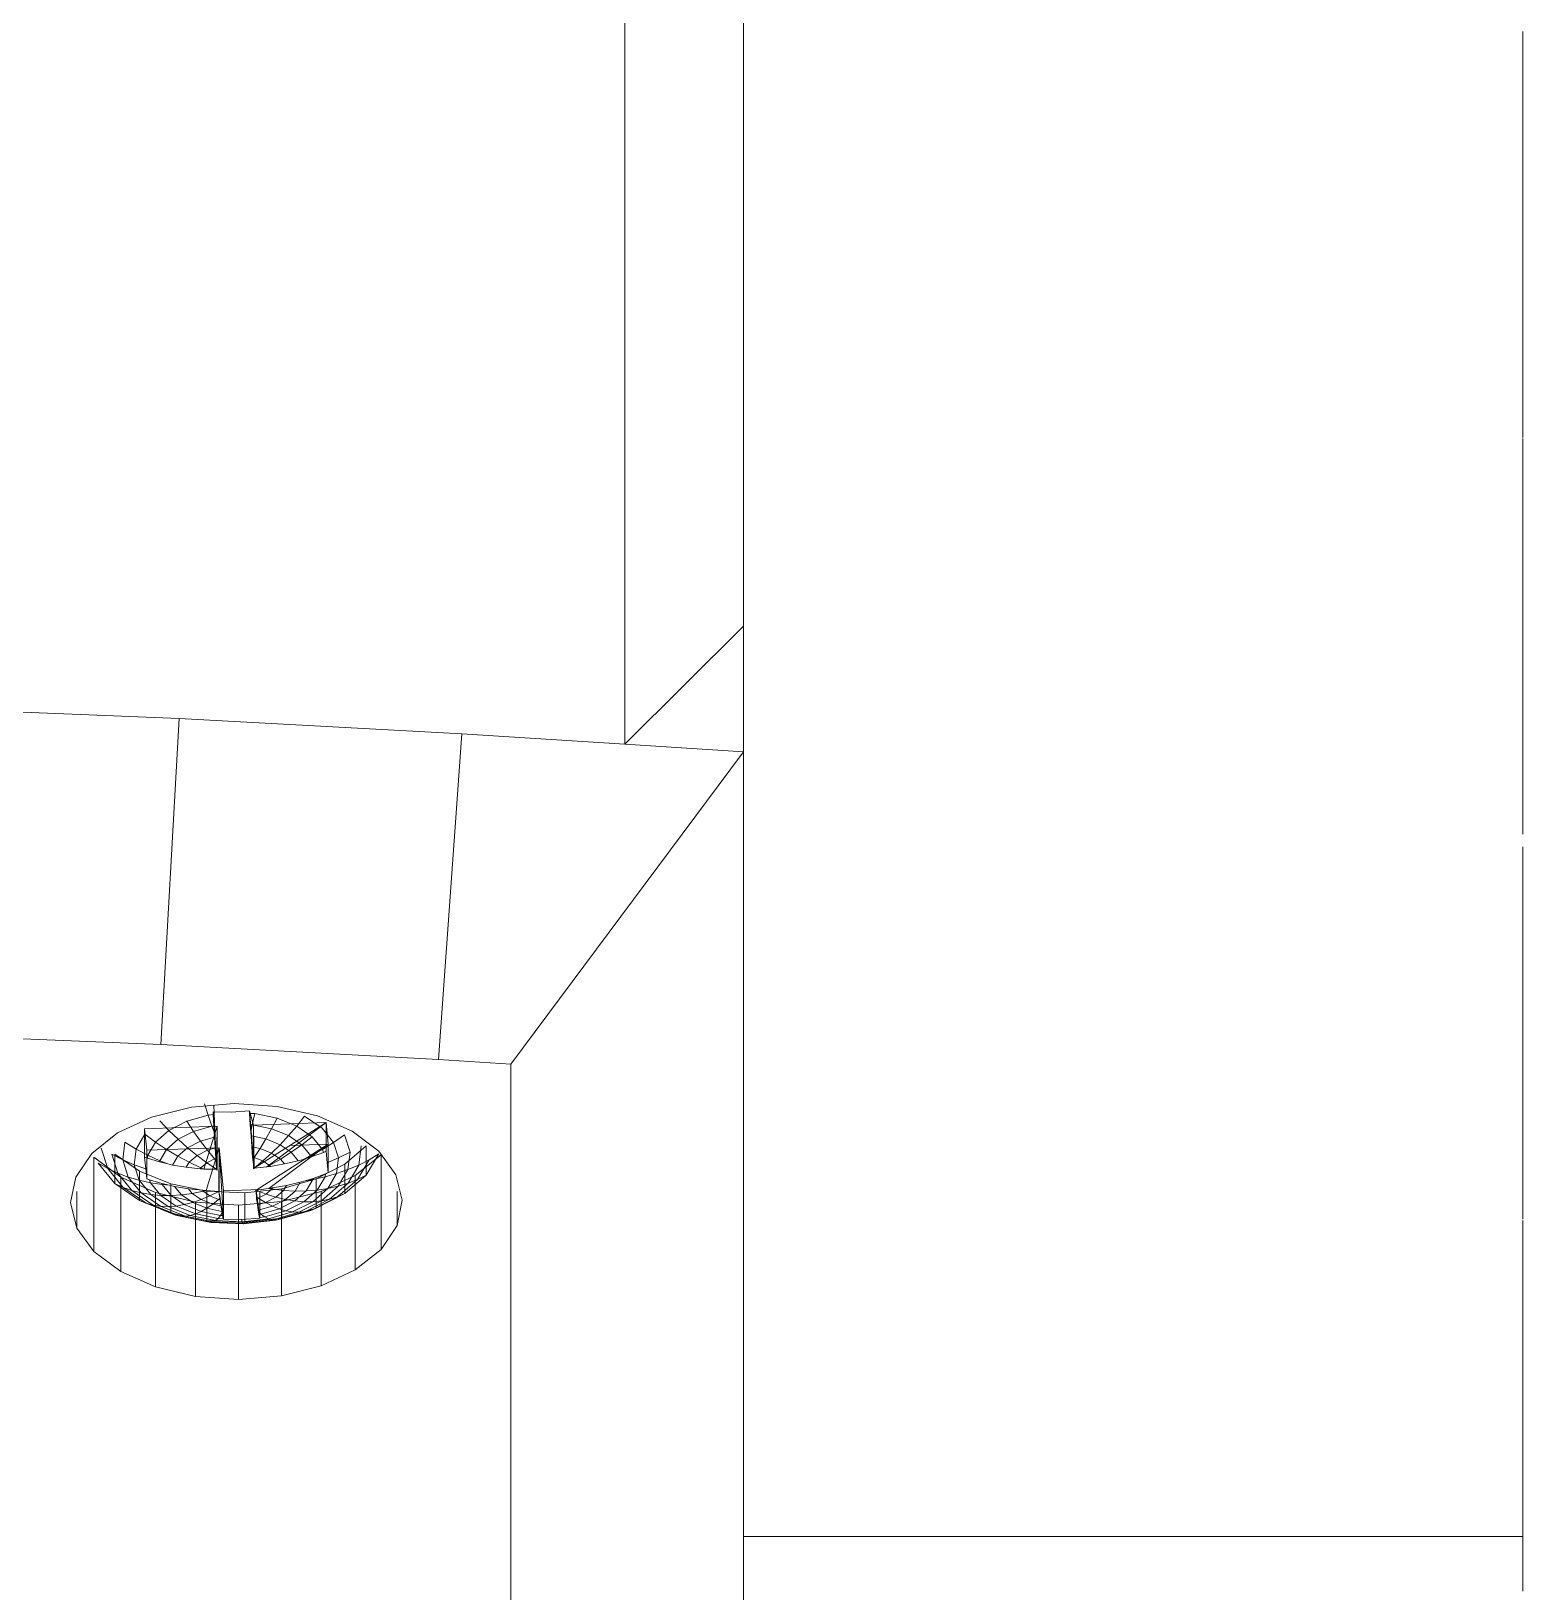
# Model space of a CAD drawing. Header units: inches. Extents: x -827 to 154, y -802 to 207.
# Drawn here: x -508.72 to -507.325, y -209.386 to -207.926 of the extents above; entities that cross this region are included whole.
import ezdxf

# ---------------------------------------------------------------- set-up
doc = ezdxf.new("R2010")
doc.units = ezdxf.units.IN
doc.header["$MEASUREMENT"] = 0
doc.layers.add('Layer0', color=7, linetype='Continuous', lineweight=9)
doc.layers.add('Miter_Saw_Station_skp', color=8, linetype='Continuous', lineweight=9)

# ---------------------------------------------------------------- blocks, each defined once
blk = doc.blocks.new('Miter_Saw_Station_skp_157-402597-Level 1')
at = {"layer": 'Layer0'}
for p, q in [((1.4764, 9.3858), (1.4764, 9.0117)), ((1.4764, 9.3306), (2.2628, 9.3306)), ((2.2628, 9.3306), (1.4764, 9.3306)), ((1.4764, 8.6348), (1.4764, 9.0106)), ((1.4764, 8.2226), (1.4764, 8.6219)), ((1.4764, 7.8122), (1.4764, 8.2216))]:
    blk.add_line(p, q, dxfattribs=at)
blk = doc.blocks.new('Miter_Saw_Station_skp_155-402595-Level 1')
blk.add_blockref('Miter_Saw_Station_skp_157-402597-Level 1', (3.4646, 0))
blk = doc.blocks.new('Miter_Saw_Station_skp_153-V28-Level 1')
at = {"layer": 'Layer0'}
for p, q in [((0.4722, 4.7874), (0.4426, 4.7789)), ((0.4426, 4.7789), (0.4722, 4.7874)), ((0.4757, 4.7872), (0.4487, 4.7794)), ((0.4487, 4.7794), (0.4757, 4.7872)), ((0.4658, 4.7852), (0.5034, 4.7895)), ((0.4658, 4.7852), (0.5034, 4.7895)), ((0.504, 4.7907), (0.4689, 4.7867)), ((0.4689, 4.7867), (0.504, 4.7907)), ((0.4722, 4.7874), (0.4689, 4.7867)), ((0.4689, 4.7867), (0.4722, 4.7874)), ((0.4722, 4.7874), (0.5046, 4.791)), ((0.5046, 4.791), (0.4722, 4.7874)), ((0.4722, 4.7874), (0.4757, 4.7872)), ((0.4757, 4.7872), (0.4722, 4.7874)), ((0.4757, 4.7872), (0.5052, 4.7905)), ((0.5052, 4.7905), (0.4757, 4.7872)), ((0.4757, 4.7872), (0.4794, 4.786)), ((0.4794, 4.786), (0.4757, 4.7872)), ((0.5059, 4.789), (0.4794, 4.786)), ((0.4794, 4.786), (0.5059, 4.789)), ((0.504, 4.7907), (0.5034, 4.7895)), ((0.504, 4.7907), (0.5034, 4.7895)), ((0.5416, 4.7878), (0.5034, 4.7895)), ((0.5034, 4.7895), (0.5416, 4.7878)), ((0.5034, 4.7895), (0.5034, 4.7599)), ((0.5034, 4.7599), (0.5034, 4.7895)), ((0.5046, 4.791), (0.504, 4.7907)), ((0.5046, 4.791), (0.504, 4.7907)), ((0.504, 4.7907), (0.5396, 4.7891)), ((0.5396, 4.7891), (0.504, 4.7907)), ((0.5046, 4.791), (0.5374, 4.7896)), ((0.5052, 4.7905), (0.5046, 4.791)), ((0.5052, 4.7905), (0.5046, 4.791)), ((0.5374, 4.7896), (0.5046, 4.791)), ((0.5059, 4.789), (0.5052, 4.7905)), ((0.5052, 4.7905), (0.5351, 4.7891)), ((0.5059, 4.789), (0.5052, 4.7905)), ((0.5351, 4.7891), (0.5052, 4.7905)), ((0.5059, 4.789), (0.5065, 4.7868)), ((0.5059, 4.789), (0.5328, 4.7878)), ((0.5065, 4.7868), (0.5059, 4.789)), ((0.5059, 4.789), (0.5328, 4.7878)), ((0.5303, 4.7857), (0.5328, 4.7878)), ((0.5328, 4.7878), (0.5303, 4.7857)), ((0.5328, 4.7878), (0.5351, 4.7891)), ((0.5351, 4.7891), (0.5328, 4.7878)), ((0.5328, 4.7878), (0.5583, 4.7826)), ((0.5583, 4.7826), (0.5328, 4.7878)), ((0.5351, 4.7891), (0.5374, 4.7896)), ((0.5374, 4.7896), (0.5351, 4.7891)), ((0.5635, 4.7833), (0.5351, 4.7891)), ((0.5351, 4.7891), (0.5635, 4.7833)), ((0.5396, 4.7891), (0.5374, 4.7896)), ((0.5374, 4.7896), (0.5685, 4.7832)), ((0.5374, 4.7896), (0.5396, 4.7891)), ((0.5685, 4.7832), (0.5374, 4.7896)), ((0.5416, 4.7878), (0.5396, 4.7891)), ((0.5733, 4.7822), (0.5396, 4.7891)), ((0.5396, 4.7891), (0.5733, 4.7822)), ((0.5396, 4.7891), (0.5416, 4.7878)), ((0.5778, 4.7803), (0.5416, 4.7878)), ((0.5416, 4.7582), (0.5416, 4.7878)), ((0.5416, 4.7878), (0.5778, 4.7803)), ((0.5416, 4.7878), (0.5416, 4.7582)), ((0.4022, 4.7606), (0.4313, 4.7754)), ((0.4022, 4.7606), (0.4313, 4.7754)), ((0.4097, 4.7638), (0.4368, 4.7776)), ((0.4368, 4.7776), (0.4097, 4.7638)), ((0.4426, 4.7789), (0.4177, 4.7662)), ((0.4177, 4.7662), (0.4426, 4.7789)), ((0.426, 4.7679), (0.4487, 4.7794)), ((0.4487, 4.7794), (0.426, 4.7679)), ((0.4313, 4.7754), (0.4658, 4.7852)), ((0.4313, 4.7754), (0.4658, 4.7852)), ((0.4368, 4.7776), (0.4313, 4.7754)), ((0.4313, 4.7754), (0.4368, 4.7776)), ((0.4313, 4.7754), (0.4313, 4.7458)), ((0.4313, 4.7458), (0.4313, 4.7754)), ((0.4551, 4.7791), (0.4346, 4.7687)), ((0.4346, 4.7687), (0.4551, 4.7791)), ((0.4368, 4.7776), (0.4689, 4.7867)), ((0.4689, 4.7867), (0.4368, 4.7776)), ((0.4368, 4.7776), (0.4426, 4.7789)), ((0.4426, 4.7789), (0.4368, 4.7776)), ((0.4426, 4.7789), (0.4487, 4.7794)), ((0.4487, 4.7794), (0.4426, 4.7789)), ((0.4617, 4.7779), (0.4436, 4.7687)), ((0.4436, 4.7687), (0.4617, 4.7779)), ((0.4551, 4.7791), (0.4487, 4.7794)), ((0.4487, 4.7794), (0.4551, 4.7791)), ((0.4529, 4.768), (0.4685, 4.7759)), ((0.4685, 4.7759), (0.4529, 4.768)), ((0.4551, 4.7791), (0.4794, 4.786)), ((0.4794, 4.786), (0.4551, 4.7791)), ((0.4551, 4.7791), (0.4617, 4.7779)), ((0.4617, 4.7779), (0.4551, 4.7791)), ((0.4617, 4.7779), (0.4831, 4.7841)), ((0.4831, 4.7841), (0.4617, 4.7779)), ((0.4617, 4.7779), (0.4685, 4.7759)), ((0.4685, 4.7759), (0.4617, 4.7779)), ((0.4754, 4.7731), (0.4623, 4.7664)), ((0.4623, 4.7664), (0.4754, 4.7731)), ((0.4658, 4.7852), (0.4689, 4.7867)), ((0.4689, 4.7867), (0.4658, 4.7852)), ((0.4658, 4.7557), (0.4658, 4.7852)), ((0.4658, 4.7852), (0.4658, 4.7557)), ((0.487, 4.7812), (0.4685, 4.7759)), ((0.4685, 4.7759), (0.487, 4.7812)), ((0.4754, 4.7731), (0.4685, 4.7759)), ((0.4685, 4.7759), (0.4754, 4.7731)), ((0.4754, 4.7731), (0.4898, 4.7772)), ((0.4898, 4.7772), (0.4754, 4.7731)), ((0.4754, 4.7731), (0.4825, 4.7695)), ((0.4825, 4.7695), (0.4754, 4.7731)), ((0.4831, 4.7841), (0.4794, 4.786)), ((0.4794, 4.786), (0.4831, 4.7841)), ((0.4906, 4.7718), (0.4825, 4.7695)), ((0.4825, 4.7695), (0.4906, 4.7718)), ((0.4831, 4.7841), (0.4884, 4.7847)), ((0.4884, 4.7847), (0.4831, 4.7841)), ((0.4831, 4.7841), (0.487, 4.7812)), ((0.487, 4.7812), (0.4831, 4.7841)), ((0.4891, 4.7815), (0.487, 4.7812)), ((0.4891, 4.7815), (0.487, 4.7812)), ((0.4895, 4.7789), (0.487, 4.7812)), ((0.4895, 4.7789), (0.487, 4.7812)), ((0.5065, 4.7868), (0.4882, 4.7852)), ((0.4882, 4.7852), (0.5065, 4.7868)), ((0.4882, 4.7584), (0.4882, 4.7852)), ((0.4882, 4.7584), (0.4882, 4.7852)), ((0.4882, 4.7852), (0.4884, 4.7847)), ((0.4884, 4.7847), (0.4882, 4.7852)), ((0.4918, 4.7571), (0.4882, 4.7852)), ((0.4891, 4.7815), (0.4884, 4.7847)), ((0.4884, 4.7847), (0.4891, 4.7815)), ((0.4918, 4.7571), (0.4884, 4.7847)), ((0.4891, 4.7815), (0.4895, 4.7789)), ((0.4891, 4.7815), (0.4895, 4.7789)), ((0.4918, 4.7571), (0.4891, 4.7815)), ((0.4895, 4.7789), (0.4898, 4.7772)), ((0.4898, 4.7772), (0.4895, 4.7789)), ((0.4918, 4.7571), (0.4895, 4.7789)), ((0.4898, 4.7772), (0.4906, 4.7718)), ((0.4906, 4.7718), (0.4898, 4.7772)), ((0.4918, 4.7571), (0.4898, 4.7772)), ((0.4906, 4.7718), (0.4914, 4.7655)), ((0.4914, 4.7655), (0.4906, 4.7718)), ((0.4918, 4.7571), (0.4906, 4.7718)), ((0.5249, 4.7864), (0.5065, 4.7868)), ((0.5249, 4.7864), (0.5065, 4.7868)), ((0.5249, 4.7864), (0.5249, 4.7576)), ((0.5249, 4.7864), (0.5249, 4.7576)), ((0.5249, 4.7864), (0.525, 4.7859)), ((0.5249, 4.7864), (0.525, 4.7859)), ((0.5249, 4.7864), (0.529, 4.7143)), ((0.5249, 4.7864), (0.5296, 4.7584)), ((0.5257, 4.7827), (0.525, 4.7859)), ((0.5303, 4.7857), (0.525, 4.7859)), ((0.525, 4.7859), (0.5257, 4.7827)), ((0.525, 4.7859), (0.5303, 4.7857)), ((0.5296, 4.7584), (0.525, 4.7859)), ((0.5257, 4.7827), (0.5278, 4.7826)), ((0.5257, 4.7827), (0.5262, 4.7801)), ((0.5257, 4.7827), (0.5278, 4.7826)), ((0.5257, 4.7827), (0.5262, 4.7801)), ((0.5296, 4.7584), (0.5257, 4.7827)), ((0.5262, 4.7801), (0.5278, 4.7826)), ((0.5278, 4.7826), (0.5262, 4.7801)), ((0.5262, 4.7801), (0.5265, 4.7785)), ((0.5265, 4.7785), (0.5262, 4.7801)), ((0.5296, 4.7584), (0.5262, 4.7801)), ((0.5265, 4.7785), (0.5272, 4.773)), ((0.5272, 4.773), (0.5265, 4.7785)), ((0.5415, 4.7753), (0.5265, 4.7785)), ((0.5265, 4.7785), (0.5415, 4.7753)), ((0.5296, 4.7584), (0.5265, 4.7785)), ((0.5272, 4.773), (0.528, 4.7668)), ((0.5272, 4.773), (0.5357, 4.7713)), ((0.528, 4.7668), (0.5272, 4.773)), ((0.5357, 4.7713), (0.5272, 4.773)), ((0.5296, 4.7584), (0.5272, 4.773)), ((0.5303, 4.7857), (0.5278, 4.7826)), ((0.5278, 4.7826), (0.5303, 4.7857)), ((0.5473, 4.7786), (0.5278, 4.7826)), ((0.5278, 4.7826), (0.5473, 4.7786)), ((0.5303, 4.7857), (0.5528, 4.781)), ((0.5528, 4.781), (0.5303, 4.7857)), ((0.5415, 4.7753), (0.5357, 4.7713)), ((0.5357, 4.7713), (0.5415, 4.7753)), ((0.5473, 4.7786), (0.5415, 4.7753)), ((0.5415, 4.7753), (0.5473, 4.7786)), ((0.5415, 4.7753), (0.5558, 4.7696)), ((0.5558, 4.7696), (0.5415, 4.7753)), ((0.5473, 4.7786), (0.5528, 4.781)), ((0.5528, 4.781), (0.5473, 4.7786)), ((0.5473, 4.7786), (0.5643, 4.7717)), ((0.5643, 4.7717), (0.5473, 4.7786)), ((0.5528, 4.781), (0.5583, 4.7826)), ((0.5583, 4.7826), (0.5528, 4.781)), ((0.5528, 4.781), (0.5725, 4.7731)), ((0.5725, 4.7731), (0.5528, 4.781)), ((0.5558, 4.7696), (0.5643, 4.7717)), ((0.5643, 4.7717), (0.5558, 4.7696)), ((0.5635, 4.7833), (0.5583, 4.7826)), ((0.5583, 4.7826), (0.5635, 4.7833)), ((0.5806, 4.7736), (0.5583, 4.7826)), ((0.5583, 4.7826), (0.5806, 4.7736)), ((0.5635, 4.7833), (0.5883, 4.7733)), ((0.5635, 4.7833), (0.5685, 4.7832)), ((0.5685, 4.7832), (0.5635, 4.7833)), ((0.5883, 4.7733), (0.5635, 4.7833)), ((0.5725, 4.7731), (0.5643, 4.7717)), ((0.5643, 4.7717), (0.5725, 4.7731)), ((0.5643, 4.7717), (0.5777, 4.7625)), ((0.5777, 4.7625), (0.5643, 4.7717)), ((0.5685, 4.7832), (0.5957, 4.7722)), ((0.5685, 4.7832), (0.5733, 4.7822)), ((0.5957, 4.7722), (0.5685, 4.7832)), ((0.5733, 4.7822), (0.5685, 4.7832)), ((0.5806, 4.7736), (0.5725, 4.7731)), ((0.5725, 4.7731), (0.5806, 4.7736)), ((0.5881, 4.7624), (0.5725, 4.7731)), ((0.5725, 4.7731), (0.5881, 4.7624)), ((0.6028, 4.7703), (0.5733, 4.7822)), ((0.5733, 4.7822), (0.6028, 4.7703)), ((0.5733, 4.7822), (0.5778, 4.7803)), ((0.5778, 4.7803), (0.5733, 4.7822)), ((0.6095, 4.7676), (0.5778, 4.7803)), ((0.5778, 4.7803), (0.6095, 4.7676)), ((0.5778, 4.7803), (0.5778, 4.7507)), ((0.5778, 4.7507), (0.5778, 4.7803)), ((0.5806, 4.7736), (0.5982, 4.7615)), ((0.5806, 4.7736), (0.5883, 4.7733)), ((0.5982, 4.7615), (0.5806, 4.7736)), ((0.5883, 4.7733), (0.5806, 4.7736)), ((0.5957, 4.7722), (0.5883, 4.7733)), ((0.6079, 4.7599), (0.5883, 4.7733)), ((0.5883, 4.7733), (0.6079, 4.7599)), ((0.5883, 4.7733), (0.5957, 4.7722)), ((0.6028, 4.7703), (0.5957, 4.7722)), ((0.5957, 4.7722), (0.6172, 4.7575)), ((0.5957, 4.7722), (0.6028, 4.7703)), ((0.6172, 4.7575), (0.5957, 4.7722)), ((0.3807, 4.7419), (0.4022, 4.7606)), ((0.4022, 4.7606), (0.3807, 4.7419)), ((0.4097, 4.7638), (0.3897, 4.7463)), ((0.3897, 4.7463), (0.4097, 4.7638)), ((0.3991, 4.7501), (0.4177, 4.7662)), ((0.4177, 4.7662), (0.3991, 4.7501)), ((0.4097, 4.7638), (0.4022, 4.7606)), ((0.4022, 4.7606), (0.4097, 4.7638)), ((0.4022, 4.7606), (0.4022, 4.731)), ((0.4022, 4.7606), (0.4022, 4.731)), ((0.426, 4.7679), (0.4091, 4.7532)), ((0.4091, 4.7532), (0.426, 4.7679)), ((0.4097, 4.7638), (0.4177, 4.7662)), ((0.4177, 4.7662), (0.4097, 4.7638)), ((0.426, 4.7679), (0.4177, 4.7662)), ((0.4177, 4.7662), (0.426, 4.7679)), ((0.4918, 4.7571), (0.4191, 4.7106)), ((0.4195, 4.7555), (0.4346, 4.7687)), ((0.4346, 4.7687), (0.4195, 4.7555)), ((0.4195, 4.7555), (0.4302, 4.7571)), ((0.4302, 4.7571), (0.4195, 4.7555)), ((0.4223, 4.7438), (0.4302, 4.7571)), ((0.4302, 4.7571), (0.4223, 4.7438)), ((0.426, 4.7679), (0.4346, 4.7687)), ((0.4346, 4.7687), (0.426, 4.7679)), ((0.4436, 4.7687), (0.4302, 4.7571)), ((0.4302, 4.7571), (0.4436, 4.7687)), ((0.4302, 4.7571), (0.4413, 4.7579)), ((0.4413, 4.7579), (0.4302, 4.7571)), ((0.4658, 4.7557), (0.4313, 4.7458)), ((0.4313, 4.7458), (0.4658, 4.7557)), ((0.4345, 4.7464), (0.4413, 4.7579)), ((0.4413, 4.7579), (0.4345, 4.7464)), ((0.4436, 4.7687), (0.4346, 4.7687)), ((0.4346, 4.7687), (0.4436, 4.7687)), ((0.4413, 4.7579), (0.4529, 4.768)), ((0.4529, 4.768), (0.4413, 4.7579)), ((0.4413, 4.7579), (0.4526, 4.758)), ((0.4526, 4.758), (0.4413, 4.7579)), ((0.4529, 4.768), (0.4436, 4.7687)), ((0.4436, 4.7687), (0.4529, 4.768)), ((0.4473, 4.7491), (0.4526, 4.758)), ((0.4473, 4.7491), (0.4526, 4.758)), ((0.4623, 4.7664), (0.4526, 4.758)), ((0.4526, 4.758), (0.4623, 4.7664)), ((0.4642, 4.7573), (0.4526, 4.758)), ((0.4526, 4.758), (0.4642, 4.7573)), ((0.4623, 4.7664), (0.4529, 4.768)), ((0.4529, 4.768), (0.4623, 4.7664)), ((0.4642, 4.7573), (0.4612, 4.7523)), ((0.4642, 4.7573), (0.4612, 4.7523)), ((0.472, 4.7641), (0.4623, 4.7664)), ((0.4623, 4.7664), (0.472, 4.7641)), ((0.4642, 4.7573), (0.472, 4.7641)), ((0.472, 4.7641), (0.4642, 4.7573)), ((0.4642, 4.7573), (0.4759, 4.7559)), ((0.4642, 4.7573), (0.4759, 4.7559)), ((0.5034, 4.7599), (0.4658, 4.7557)), ((0.4658, 4.7557), (0.5034, 4.7599)), ((0.472, 4.7641), (0.4825, 4.7695)), ((0.4825, 4.7695), (0.472, 4.7641)), ((0.4818, 4.761), (0.472, 4.7641)), ((0.472, 4.7641), (0.4818, 4.761)), ((0.4759, 4.7559), (0.4753, 4.7549)), ((0.4753, 4.7549), (0.4759, 4.7559)), ((0.4818, 4.761), (0.4759, 4.7559)), ((0.4759, 4.7559), (0.4818, 4.761)), ((0.4759, 4.7559), (0.479, 4.7553)), ((0.4759, 4.7559), (0.479, 4.7553)), ((0.4918, 4.7571), (0.479, 4.7553)), ((0.4918, 4.7571), (0.479, 4.7553)), ((0.4818, 4.761), (0.4898, 4.7651)), ((0.4898, 4.7651), (0.4818, 4.761)), ((0.4918, 4.7571), (0.4818, 4.761)), ((0.4818, 4.761), (0.4918, 4.7571)), ((0.4825, 4.7695), (0.4898, 4.7651)), ((0.4898, 4.7651), (0.4825, 4.7695)), ((0.4882, 4.7564), (0.5249, 4.7576)), ((0.4882, 4.7564), (0.5249, 4.7576)), ((0.4914, 4.7655), (0.4898, 4.7651)), ((0.4914, 4.7655), (0.4898, 4.7651)), ((0.4916, 4.7637), (0.4898, 4.7651)), ((0.4916, 4.7637), (0.4898, 4.7651)), ((0.4914, 4.7655), (0.4916, 4.7637)), ((0.4914, 4.7655), (0.4916, 4.7637)), ((0.4918, 4.7571), (0.4914, 4.7655)), ((0.4916, 4.7637), (0.4918, 4.7571)), ((0.4918, 4.7571), (0.4916, 4.7637)), ((0.4918, 4.7571), (0.4924, 4.7574)), ((0.4918, 4.7571), (0.4924, 4.7574)), ((0.5416, 4.7582), (0.5034, 4.7599)), ((0.5416, 4.7582), (0.5034, 4.7599)), ((0.529, 4.7143), (0.5249, 4.7576)), ((0.529, 4.7143), (0.5249, 4.7576)), ((0.528, 4.7668), (0.5283, 4.765)), ((0.528, 4.7668), (0.5298, 4.7664)), ((0.528, 4.7668), (0.5283, 4.765)), ((0.528, 4.7668), (0.5298, 4.7664)), ((0.5296, 4.7584), (0.528, 4.7668)), ((0.5283, 4.765), (0.5298, 4.7664)), ((0.5298, 4.7664), (0.5283, 4.765)), ((0.5296, 4.7584), (0.5283, 4.765)), ((0.5283, 4.765), (0.5296, 4.7584)), ((0.529, 4.7143), (0.529, 4.7586)), ((0.5296, 4.7584), (0.529, 4.7586)), ((0.529, 4.7143), (0.529, 4.7586)), ((0.5296, 4.7584), (0.529, 4.7586)), ((0.529, 4.7143), (0.5296, 4.7584)), ((0.529, 4.7143), (0.5296, 4.7584)), ((0.529, 4.7143), (0.5424, 4.7575)), ((0.5296, 4.7584), (0.5384, 4.7629)), ((0.5384, 4.7629), (0.5296, 4.7584)), ((0.5296, 4.7584), (0.5424, 4.7575)), ((0.5424, 4.7575), (0.5296, 4.7584)), ((0.5357, 4.7713), (0.5298, 4.7664)), ((0.5298, 4.7664), (0.5357, 4.7713)), ((0.5384, 4.7629), (0.5298, 4.7664)), ((0.5298, 4.7664), (0.5384, 4.7629)), ((0.5472, 4.7666), (0.5357, 4.7713)), ((0.5357, 4.7713), (0.5472, 4.7666)), ((0.5384, 4.7629), (0.5472, 4.7666)), ((0.5472, 4.7666), (0.5384, 4.7629)), ((0.5453, 4.7582), (0.5384, 4.7629)), ((0.5384, 4.7629), (0.5453, 4.7582)), ((0.5778, 4.7507), (0.5416, 4.7582)), ((0.5778, 4.7507), (0.5416, 4.7582)), ((0.5453, 4.7582), (0.5424, 4.7575)), ((0.5453, 4.7582), (0.5424, 4.7575)), ((0.5461, 4.7572), (0.5424, 4.7575)), ((0.5461, 4.7572), (0.5424, 4.7575)), ((0.5563, 4.7604), (0.5453, 4.7582)), ((0.5453, 4.7582), (0.5563, 4.7604)), ((0.5453, 4.7582), (0.5461, 4.7572)), ((0.5453, 4.7582), (0.5461, 4.7572)), ((0.5602, 4.7556), (0.5461, 4.7572)), ((0.5602, 4.7556), (0.5461, 4.7572)), ((0.5472, 4.7666), (0.5558, 4.7696)), ((0.5558, 4.7696), (0.5472, 4.7666)), ((0.5472, 4.7666), (0.5563, 4.7604)), ((0.5563, 4.7604), (0.5472, 4.7666)), ((0.5558, 4.7696), (0.5671, 4.7618)), ((0.5671, 4.7618), (0.5558, 4.7696)), ((0.5671, 4.7618), (0.5563, 4.7604)), ((0.5563, 4.7604), (0.5671, 4.7618)), ((0.5563, 4.7604), (0.5602, 4.7556)), ((0.5602, 4.7556), (0.5563, 4.7604)), ((0.5741, 4.7533), (0.5602, 4.7556)), ((0.5741, 4.7533), (0.5602, 4.7556)), ((0.5777, 4.7625), (0.5671, 4.7618)), ((0.5671, 4.7618), (0.5777, 4.7625)), ((0.5741, 4.7533), (0.5671, 4.7618)), ((0.5671, 4.7618), (0.5741, 4.7533)), ((0.5881, 4.7624), (0.5777, 4.7625)), ((0.5867, 4.7515), (0.5777, 4.7625)), ((0.5777, 4.7625), (0.5867, 4.7515)), ((0.5777, 4.7625), (0.5881, 4.7624)), ((0.5982, 4.7615), (0.5881, 4.7624)), ((0.5881, 4.7624), (0.5985, 4.7497)), ((0.5881, 4.7624), (0.5982, 4.7615)), ((0.5985, 4.7497), (0.5881, 4.7624)), ((0.6079, 4.7599), (0.5982, 4.7615)), ((0.5982, 4.7615), (0.6099, 4.7471)), ((0.5982, 4.7615), (0.6079, 4.7599)), ((0.6099, 4.7471), (0.5982, 4.7615)), ((0.6095, 4.7676), (0.6028, 4.7703)), ((0.6261, 4.7543), (0.6028, 4.7703)), ((0.6028, 4.7703), (0.6261, 4.7543)), ((0.6028, 4.7703), (0.6095, 4.7676)), ((0.6079, 4.7599), (0.6209, 4.7439)), ((0.6079, 4.7599), (0.6172, 4.7575)), ((0.6209, 4.7439), (0.6079, 4.7599)), ((0.6172, 4.7575), (0.6079, 4.7599)), ((0.6345, 4.7504), (0.6095, 4.7676)), ((0.6095, 4.738), (0.6095, 4.7676)), ((0.6345, 4.7504), (0.6095, 4.7676)), ((0.6095, 4.738), (0.6095, 4.7676)), ((0.6315, 4.7399), (0.6172, 4.7575)), ((0.6261, 4.7543), (0.6172, 4.7575)), ((0.6172, 4.7575), (0.6315, 4.7399)), ((0.6172, 4.7575), (0.6261, 4.7543)), ((0.368, 4.7205), (0.3807, 4.7419)), ((0.3807, 4.7419), (0.368, 4.7205)), ((0.3779, 4.7264), (0.3897, 4.7463)), ((0.3897, 4.7463), (0.3779, 4.7264)), ((0.3807, 4.7419), (0.3897, 4.7463)), ((0.3897, 4.7463), (0.3807, 4.7419)), ((0.3807, 4.7123), (0.3807, 4.7419)), ((0.3807, 4.7419), (0.3807, 4.7123)), ((0.3883, 4.7317), (0.3991, 4.7501)), ((0.3991, 4.7501), (0.3883, 4.7317)), ((0.3897, 4.7463), (0.3991, 4.7501)), ((0.3991, 4.7501), (0.3897, 4.7463)), ((0.4091, 4.7532), (0.3991, 4.7501)), ((0.3991, 4.7501), (0.4091, 4.7532)), ((0.4091, 4.7532), (0.3992, 4.7364)), ((0.3992, 4.7364), (0.4091, 4.7532)), ((0.3992, 4.7364), (0.4106, 4.7404)), ((0.3992, 4.7364), (0.4106, 4.7404)), ((0.4313, 4.7458), (0.4022, 4.731)), ((0.4022, 4.731), (0.4313, 4.7458)), ((0.4106, 4.7404), (0.4086, 4.7245)), ((0.4086, 4.7245), (0.4106, 4.7404)), ((0.4195, 4.7555), (0.4091, 4.7532)), ((0.4091, 4.7532), (0.4195, 4.7555)), ((0.4195, 4.7555), (0.4106, 4.7404)), ((0.4106, 4.7404), (0.4195, 4.7555)), ((0.4106, 4.7404), (0.4223, 4.7438)), ((0.4106, 4.7404), (0.4223, 4.7438)), ((0.4191, 4.7106), (0.479, 4.7553)), ((0.4191, 4.7394), (0.4219, 4.7406)), ((0.4219, 4.7406), (0.4191, 4.7394)), ((0.4343, 4.7452), (0.4219, 4.7406)), ((0.4343, 4.7452), (0.4219, 4.7406)), ((0.4219, 4.7406), (0.4223, 4.7438)), ((0.4223, 4.7438), (0.4219, 4.7406)), ((0.4223, 4.7438), (0.4345, 4.7464)), ((0.4223, 4.7438), (0.4345, 4.7464)), ((0.4423, 4.7476), (0.4343, 4.7452)), ((0.4423, 4.7476), (0.4343, 4.7452)), ((0.4343, 4.7452), (0.4345, 4.7464)), ((0.4345, 4.7464), (0.4343, 4.7452)), ((0.4345, 4.7464), (0.4423, 4.7476)), ((0.4345, 4.7464), (0.4423, 4.7476)), ((0.4473, 4.7491), (0.4423, 4.7476)), ((0.4473, 4.7491), (0.4423, 4.7476)), ((0.4473, 4.7491), (0.4612, 4.7523)), ((0.4612, 4.7523), (0.4473, 4.7491)), ((0.4753, 4.7549), (0.4612, 4.7523)), ((0.4753, 4.7549), (0.4612, 4.7523)), ((0.479, 4.7553), (0.4753, 4.7549)), ((0.479, 4.7553), (0.4753, 4.7549)), ((0.5791, 4.7522), (0.5741, 4.7533)), ((0.5791, 4.7522), (0.5741, 4.7533)), ((0.6095, 4.738), (0.5778, 4.7507)), ((0.6095, 4.738), (0.5778, 4.7507)), ((0.5871, 4.7503), (0.5791, 4.7522)), ((0.5791, 4.7522), (0.5867, 4.7515)), ((0.5867, 4.7515), (0.5791, 4.7522)), ((0.5871, 4.7503), (0.5791, 4.7522)), ((0.5871, 4.7503), (0.5867, 4.7515)), ((0.5985, 4.7497), (0.5867, 4.7515)), ((0.5867, 4.7515), (0.5871, 4.7503)), ((0.5985, 4.7497), (0.5867, 4.7515)), ((0.5995, 4.7466), (0.5871, 4.7503)), ((0.5871, 4.7503), (0.5995, 4.7466)), ((0.5985, 4.7497), (0.5995, 4.7466)), ((0.5985, 4.7497), (0.5995, 4.7466)), ((0.5985, 4.7497), (0.6099, 4.7471)), ((0.6099, 4.7471), (0.5985, 4.7497)), ((0.6023, 4.7456), (0.5995, 4.7466)), ((0.6023, 4.7456), (0.5995, 4.7466)), ((0.6023, 4.7456), (0.6023, 4.7167)), ((0.6023, 4.7456), (0.6023, 4.7167)), ((0.6023, 4.7456), (0.6033, 4.7357)), ((0.6023, 4.7456), (0.6033, 4.7357)), ((0.6209, 4.7439), (0.6099, 4.7471)), ((0.6149, 4.7315), (0.6099, 4.7471)), ((0.6099, 4.7471), (0.6149, 4.7315)), ((0.6099, 4.7471), (0.6209, 4.7439)), ((0.6315, 4.7399), (0.6209, 4.7439)), ((0.6209, 4.7439), (0.6265, 4.7264)), ((0.6209, 4.7439), (0.6315, 4.7399)), ((0.6265, 4.7264), (0.6209, 4.7439)), ((0.6416, 4.7353), (0.6261, 4.7543)), ((0.6345, 4.7504), (0.6261, 4.7543)), ((0.6261, 4.7543), (0.6416, 4.7353)), ((0.6261, 4.7543), (0.6345, 4.7504)), ((0.6315, 4.7399), (0.6376, 4.7208)), ((0.6315, 4.7399), (0.6416, 4.7353)), ((0.6416, 4.7353), (0.6315, 4.7399)), ((0.6376, 4.7208), (0.6315, 4.7399)), ((0.6511, 4.73), (0.6345, 4.7504)), ((0.6511, 4.73), (0.6345, 4.7504)), ((0.6345, 4.7208), (0.6345, 4.7504)), ((0.6345, 4.7504), (0.6345, 4.7208)), ((0.368, 4.7205), (0.3779, 4.7264)), ((0.368, 4.7205), (0.3779, 4.7264)), ((0.3779, 4.7264), (0.3883, 4.7317)), ((0.3779, 4.7264), (0.3883, 4.7317)), ((0.3807, 4.7123), (0.4022, 4.731)), ((0.3807, 4.7123), (0.4022, 4.731)), ((0.3859, 4.7123), (0.3883, 4.7317)), ((0.3859, 4.7123), (0.3883, 4.7317)), ((0.3883, 4.7317), (0.3992, 4.7364)), ((0.3992, 4.7364), (0.3883, 4.7317)), ((0.3992, 4.7364), (0.397, 4.7187)), ((0.3992, 4.7364), (0.397, 4.7187)), ((0.397, 4.7187), (0.4086, 4.7245)), ((0.4086, 4.7245), (0.397, 4.7187)), ((0.4086, 4.7245), (0.4202, 4.7295)), ((0.4202, 4.7295), (0.4086, 4.7245)), ((0.4136, 4.7089), (0.4086, 4.7245)), ((0.4136, 4.7089), (0.4086, 4.7245)), ((0.4191, 4.7106), (0.4191, 4.7394)), ((0.4191, 4.7394), (0.4202, 4.7295)), ((0.4202, 4.7295), (0.4191, 4.7394)), ((0.4191, 4.7106), (0.4191, 4.7394)), ((0.4212, 4.7177), (0.4202, 4.7295)), ((0.4212, 4.7177), (0.4202, 4.7295)), ((0.4939, 4.7348), (0.4212, 4.6889)), ((0.4212, 4.6889), (0.4811, 4.7337)), ((0.4444, 4.726), (0.4364, 4.7235)), ((0.4444, 4.726), (0.4364, 4.7235)), ((0.4444, 4.726), (0.4368, 4.7223)), ((0.4368, 4.7223), (0.4444, 4.726)), ((0.4494, 4.7274), (0.4444, 4.726)), ((0.4494, 4.7274), (0.4444, 4.726)), ((0.4633, 4.7306), (0.4494, 4.7274)), ((0.4494, 4.7274), (0.4633, 4.7306)), ((0.4564, 4.7189), (0.4494, 4.7274)), ((0.4494, 4.7274), (0.4564, 4.7189)), ((0.4564, 4.7189), (0.4672, 4.7259)), ((0.4672, 4.7259), (0.4564, 4.7189)), ((0.4633, 4.7306), (0.4774, 4.7332)), ((0.4774, 4.7332), (0.4633, 4.7306)), ((0.4633, 4.7306), (0.4672, 4.7259)), ((0.4672, 4.7259), (0.4633, 4.7306)), ((0.4672, 4.7259), (0.4782, 4.7322)), ((0.4782, 4.7322), (0.4672, 4.7259)), ((0.4672, 4.7259), (0.4763, 4.7196)), ((0.4763, 4.7196), (0.4672, 4.7259)), ((0.485, 4.7275), (0.4763, 4.7196)), ((0.4763, 4.7196), (0.485, 4.7275)), ((0.4811, 4.7337), (0.4774, 4.7332)), ((0.4811, 4.7337), (0.4774, 4.7332)), ((0.4782, 4.7322), (0.4774, 4.7332)), ((0.4782, 4.7322), (0.4774, 4.7332)), ((0.4782, 4.7322), (0.4811, 4.7337)), ((0.4811, 4.7337), (0.4782, 4.7322)), ((0.485, 4.7275), (0.4782, 4.7322)), ((0.4782, 4.7322), (0.485, 4.7275)), ((0.4939, 4.7348), (0.4811, 4.7337)), ((0.4939, 4.7348), (0.4811, 4.7337)), ((0.4939, 4.7348), (0.485, 4.7275)), ((0.485, 4.7275), (0.4939, 4.7348)), ((0.4937, 4.724), (0.485, 4.7275)), ((0.485, 4.7275), (0.4937, 4.724)), ((0.4937, 4.724), (0.4878, 4.715)), ((0.4878, 4.715), (0.4937, 4.724)), ((0.4952, 4.7262), (0.4937, 4.724)), ((0.4952, 4.7262), (0.4937, 4.724)), ((0.4954, 4.7237), (0.4937, 4.724)), ((0.4954, 4.7237), (0.4937, 4.724)), ((0.4939, 4.7348), (0.4945, 4.7357)), ((0.4939, 4.7348), (0.4945, 4.7357)), ((0.4939, 4.7348), (0.4952, 4.7262)), ((0.4952, 4.7262), (0.4939, 4.7348)), ((0.4945, 4.6914), (0.4939, 4.7348)), ((0.4986, 4.6769), (0.4939, 4.7348)), ((0.4939, 4.7348), (0.4985, 4.6797)), ((0.4939, 4.7348), (0.4978, 4.6911)), ((0.4939, 4.7348), (0.4973, 4.6981)), ((0.4939, 4.7348), (0.497, 4.7023)), ((0.4939, 4.7348), (0.4962, 4.7133)), ((0.4939, 4.7348), (0.4954, 4.7237)), ((0.4939, 4.7348), (0.4945, 4.6914)), ((0.4945, 4.6914), (0.4945, 4.7357)), ((0.4945, 4.6914), (0.4945, 4.7357)), ((0.4952, 4.7262), (0.4954, 4.7237)), ((0.4954, 4.7237), (0.4952, 4.7262)), ((0.5311, 4.6926), (0.5311, 4.737)), ((0.5317, 4.736), (0.5311, 4.737)), ((0.5311, 4.6926), (0.5311, 4.737)), ((0.5317, 4.736), (0.5311, 4.737)), ((0.5311, 4.6926), (0.5317, 4.736)), ((0.5311, 4.6926), (0.5317, 4.736)), ((0.5311, 4.6926), (0.5445, 4.7358)), ((0.5317, 4.736), (0.5319, 4.7274)), ((0.5445, 4.7358), (0.5317, 4.736)), ((0.5319, 4.7274), (0.5317, 4.736)), ((0.5417, 4.7294), (0.5317, 4.736)), ((0.5317, 4.736), (0.5417, 4.7294)), ((0.5317, 4.736), (0.5445, 4.7358)), ((0.5317, 4.736), (0.5351, 4.6809)), ((0.5317, 4.736), (0.5344, 4.6713)), ((0.5317, 4.736), (0.5353, 4.6781)), ((0.5317, 4.736), (0.5344, 4.6924)), ((0.5317, 4.736), (0.5339, 4.6993)), ((0.5317, 4.736), (0.5337, 4.7035)), ((0.5317, 4.736), (0.5329, 4.7145)), ((0.5317, 4.736), (0.5321, 4.7249)), ((0.5321, 4.7249), (0.5319, 4.7274)), ((0.5319, 4.7274), (0.5337, 4.7254)), ((0.5319, 4.7274), (0.5337, 4.7254)), ((0.5319, 4.7274), (0.5321, 4.7249)), ((0.5337, 4.7254), (0.5321, 4.7249)), ((0.5321, 4.7249), (0.5337, 4.7254)), ((0.5329, 4.7145), (0.5321, 4.7249)), ((0.5321, 4.7249), (0.5329, 4.7145)), ((0.5337, 4.7254), (0.5417, 4.7294)), ((0.5417, 4.7294), (0.5337, 4.7254)), ((0.5337, 4.7254), (0.5409, 4.7168)), ((0.5409, 4.7168), (0.5337, 4.7254)), ((0.5417, 4.7294), (0.5476, 4.7346)), ((0.5476, 4.7346), (0.5417, 4.7294)), ((0.5515, 4.7222), (0.5417, 4.7294)), ((0.5417, 4.7294), (0.5515, 4.7222)), ((0.5482, 4.7356), (0.5445, 4.7358)), ((0.5482, 4.7356), (0.5445, 4.7358)), ((0.5476, 4.7346), (0.5445, 4.7358)), ((0.5476, 4.7346), (0.5445, 4.7358)), ((0.5482, 4.7356), (0.5476, 4.7346)), ((0.5476, 4.7346), (0.5482, 4.7356)), ((0.5593, 4.729), (0.5476, 4.7346)), ((0.5476, 4.7346), (0.5593, 4.729)), ((0.5623, 4.734), (0.5482, 4.7356)), ((0.5623, 4.734), (0.5482, 4.7356)), ((0.5593, 4.729), (0.5515, 4.7222)), ((0.5515, 4.7222), (0.5593, 4.729)), ((0.5593, 4.729), (0.5623, 4.734)), ((0.5623, 4.734), (0.5593, 4.729)), ((0.5709, 4.7227), (0.5593, 4.729)), ((0.5593, 4.729), (0.5709, 4.7227)), ((0.5761, 4.7317), (0.5623, 4.734)), ((0.5761, 4.7317), (0.5623, 4.734)), ((0.5761, 4.7317), (0.5709, 4.7227)), ((0.5709, 4.7227), (0.5761, 4.7317)), ((0.5811, 4.7306), (0.5761, 4.7317)), ((0.5761, 4.7317), (0.5811, 4.7306)), ((0.5892, 4.7286), (0.5811, 4.7306)), ((0.5892, 4.7286), (0.5811, 4.7306)), ((0.589, 4.7274), (0.5811, 4.7306)), ((0.589, 4.7274), (0.5811, 4.7306)), ((0.5822, 4.7159), (0.589, 4.7274)), ((0.589, 4.7274), (0.5822, 4.7159)), ((0.589, 4.7274), (0.5892, 4.7286)), ((0.5892, 4.7286), (0.589, 4.7274)), ((0.589, 4.7274), (0.6012, 4.7218)), ((0.6012, 4.7218), (0.589, 4.7274)), ((0.6015, 4.7249), (0.5892, 4.7286)), ((0.6015, 4.7249), (0.5892, 4.7286)), ((0.6015, 4.7249), (0.6012, 4.7218)), ((0.6012, 4.7218), (0.6015, 4.7249)), ((0.6015, 4.7249), (0.6044, 4.7239)), ((0.6044, 4.7239), (0.6015, 4.7249)), ((0.6044, 4.7239), (0.6033, 4.7357)), ((0.6149, 4.7315), (0.6033, 4.7357)), ((0.6044, 4.7239), (0.6033, 4.7357)), ((0.6149, 4.7315), (0.6033, 4.7357)), ((0.6095, 4.738), (0.6345, 4.7208)), ((0.6345, 4.7208), (0.6095, 4.738)), ((0.6129, 4.7156), (0.6149, 4.7315)), ((0.6129, 4.7156), (0.6149, 4.7315)), ((0.6265, 4.7264), (0.6149, 4.7315)), ((0.6265, 4.7264), (0.6149, 4.7315)), ((0.6265, 4.7264), (0.6243, 4.7087)), ((0.6243, 4.7087), (0.6265, 4.7264)), ((0.6376, 4.7208), (0.6265, 4.7264)), ((0.6376, 4.7208), (0.6265, 4.7264)), ((0.6482, 4.7146), (0.6416, 4.7353)), ((0.6511, 4.73), (0.6416, 4.7353)), ((0.6416, 4.7353), (0.6482, 4.7146)), ((0.6416, 4.7353), (0.6511, 4.73)), ((0.397, 4.7187), (0.4026, 4.7013)), ((0.4026, 4.7013), (0.397, 4.7187)), ((0.4136, 4.7089), (0.4026, 4.7013)), ((0.4026, 4.7013), (0.4136, 4.7089)), ((0.4136, 4.7089), (0.425, 4.7159)), ((0.4136, 4.7089), (0.425, 4.7159)), ((0.4136, 4.7089), (0.4253, 4.6945)), ((0.4253, 4.6945), (0.4136, 4.7089)), ((0.4576, 4.7119), (0.4191, 4.7106)), ((0.4576, 4.7119), (0.4191, 4.7106)), ((0.4191, 4.7106), (0.4212, 4.6889)), ((0.4191, 4.7106), (0.4212, 4.6889)), ((0.4212, 4.7177), (0.424, 4.719)), ((0.424, 4.719), (0.4212, 4.7177)), ((0.4212, 4.7177), (0.4212, 4.6889)), ((0.4212, 4.6889), (0.4212, 4.7177)), ((0.4364, 4.7235), (0.424, 4.719)), ((0.424, 4.719), (0.4364, 4.7235)), ((0.425, 4.7159), (0.424, 4.719)), ((0.424, 4.719), (0.425, 4.7159)), ((0.425, 4.7159), (0.4368, 4.7223)), ((0.4368, 4.7223), (0.425, 4.7159)), ((0.4354, 4.7032), (0.425, 4.7159)), ((0.425, 4.7159), (0.4354, 4.7032)), ((0.4354, 4.7032), (0.4457, 4.7113)), ((0.4457, 4.7113), (0.4354, 4.7032)), ((0.4368, 4.7223), (0.4364, 4.7235)), ((0.4368, 4.7223), (0.4364, 4.7235)), ((0.4457, 4.7113), (0.4368, 4.7223)), ((0.4368, 4.7223), (0.4457, 4.7113)), ((0.4457, 4.7113), (0.4564, 4.7189)), ((0.4564, 4.7189), (0.4457, 4.7113)), ((0.4457, 4.7113), (0.4592, 4.7021)), ((0.4592, 4.7021), (0.4457, 4.7113)), ((0.4677, 4.7112), (0.4564, 4.7189)), ((0.4564, 4.7189), (0.4677, 4.7112)), ((0.4677, 4.7112), (0.4592, 4.7021)), ((0.4592, 4.7021), (0.4677, 4.7112)), ((0.4763, 4.7196), (0.4677, 4.7112)), ((0.4677, 4.7112), (0.4763, 4.7196)), ((0.4819, 4.7054), (0.4677, 4.7112)), ((0.4677, 4.7112), (0.4819, 4.7054)), ((0.4763, 4.7196), (0.4878, 4.715)), ((0.4878, 4.715), (0.4763, 4.7196)), ((0.4819, 4.7054), (0.4878, 4.715)), ((0.4878, 4.715), (0.4819, 4.7054)), ((0.4962, 4.7133), (0.4878, 4.715)), ((0.4878, 4.715), (0.4962, 4.7133)), ((0.4962, 4.7133), (0.4954, 4.7237)), ((0.4954, 4.7237), (0.4962, 4.7133)), ((0.497, 4.7023), (0.4962, 4.7133)), ((0.4962, 4.7133), (0.497, 4.7023)), ((0.529, 4.7143), (0.6023, 4.7167)), ((0.529, 4.7143), (0.6023, 4.7167)), ((0.5329, 4.7145), (0.5409, 4.7168)), ((0.5409, 4.7168), (0.5329, 4.7145)), ((0.5337, 4.7035), (0.5329, 4.7145)), ((0.5329, 4.7145), (0.5337, 4.7035)), ((0.5515, 4.7222), (0.5409, 4.7168)), ((0.5409, 4.7168), (0.5515, 4.7222)), ((0.5409, 4.7168), (0.5481, 4.7076)), ((0.5481, 4.7076), (0.5409, 4.7168)), ((0.5481, 4.7076), (0.5612, 4.7143)), ((0.5612, 4.7143), (0.5481, 4.7076)), ((0.5612, 4.7143), (0.5515, 4.7222)), ((0.5515, 4.7222), (0.5612, 4.7143)), ((0.5612, 4.7143), (0.5709, 4.7227)), ((0.5709, 4.7227), (0.5612, 4.7143)), ((0.5612, 4.7143), (0.5706, 4.7058)), ((0.5706, 4.7058), (0.5612, 4.7143)), ((0.5822, 4.7159), (0.5706, 4.7058)), ((0.5706, 4.7058), (0.5822, 4.7159)), ((0.5822, 4.7159), (0.5709, 4.7227)), ((0.5709, 4.7227), (0.5822, 4.7159)), ((0.5799, 4.6968), (0.5933, 4.7085)), ((0.5933, 4.7085), (0.5799, 4.6968)), ((0.5822, 4.7159), (0.5933, 4.7085)), ((0.5933, 4.7085), (0.5822, 4.7159)), ((0.6012, 4.7218), (0.5933, 4.7085)), ((0.5933, 4.7085), (0.6012, 4.7218)), ((0.5933, 4.7085), (0.604, 4.7005)), ((0.604, 4.7005), (0.5933, 4.7085)), ((0.6129, 4.7156), (0.6012, 4.7218)), ((0.6129, 4.7156), (0.6012, 4.7218)), ((0.6044, 4.6951), (0.6023, 4.7167)), ((0.6044, 4.6951), (0.6023, 4.7167)), ((0.6129, 4.7156), (0.604, 4.7005)), ((0.604, 4.7005), (0.6129, 4.7156)), ((0.6044, 4.6951), (0.6044, 4.7239)), ((0.6044, 4.6951), (0.6044, 4.7239)), ((0.6129, 4.7156), (0.6243, 4.7087)), ((0.6243, 4.7087), (0.6129, 4.7156)), ((0.4429, 4.6824), (0.4253, 4.6945)), ((0.4253, 4.6945), (0.4429, 4.6824)), ((0.4354, 4.7032), (0.4509, 4.6925)), ((0.4509, 4.6925), (0.4354, 4.7032)), ((0.4592, 4.7021), (0.4509, 4.6925)), ((0.4509, 4.6925), (0.4592, 4.7021)), ((0.4592, 4.7021), (0.4762, 4.6952)), ((0.4762, 4.6952), (0.4592, 4.7021)), ((0.4762, 4.6952), (0.4706, 4.6846)), ((0.4706, 4.6846), (0.4762, 4.6952)), ((0.4819, 4.7054), (0.4762, 4.6952)), ((0.4762, 4.6952), (0.4819, 4.7054)), ((0.4957, 4.6912), (0.4762, 4.6952)), ((0.4762, 4.6952), (0.4957, 4.6912)), ((0.4819, 4.7054), (0.497, 4.7023)), ((0.497, 4.7023), (0.4819, 4.7054)), ((0.4973, 4.6981), (0.4957, 4.6912)), ((0.4973, 4.6981), (0.4957, 4.6912)), ((0.4973, 4.6981), (0.497, 4.7023)), ((0.4973, 4.6981), (0.497, 4.7023)), ((0.4978, 4.6911), (0.4973, 4.6981)), ((0.4973, 4.6981), (0.4978, 4.6911)), ((0.6044, 4.6951), (0.5311, 4.6926)), ((0.5311, 4.6926), (0.6044, 4.6951)), ((0.5337, 4.7035), (0.5481, 4.7076)), ((0.5481, 4.7076), (0.5337, 4.7035)), ((0.5339, 4.6993), (0.5337, 4.7035)), ((0.5339, 4.6993), (0.5337, 4.7035)), ((0.5344, 4.6924), (0.5339, 4.6993)), ((0.5339, 4.6993), (0.5365, 4.6926)), ((0.5339, 4.6993), (0.5365, 4.6926)), ((0.5339, 4.6993), (0.5344, 4.6924)), ((0.5344, 4.6924), (0.5365, 4.6926)), ((0.5365, 4.6926), (0.5344, 4.6924)), ((0.555, 4.6979), (0.5365, 4.6926)), ((0.5365, 4.6926), (0.555, 4.6979)), ((0.5365, 4.6926), (0.5403, 4.6815)), ((0.5403, 4.6815), (0.5365, 4.6926)), ((0.5481, 4.7076), (0.555, 4.6979)), ((0.555, 4.6979), (0.5481, 4.7076)), ((0.5706, 4.7058), (0.555, 4.6979)), ((0.555, 4.6979), (0.5706, 4.7058)), ((0.555, 4.6979), (0.5618, 4.6876)), ((0.5618, 4.6876), (0.555, 4.6979)), ((0.5799, 4.6968), (0.5618, 4.6876)), ((0.5618, 4.6876), (0.5799, 4.6968)), ((0.5799, 4.6968), (0.5706, 4.7058)), ((0.5706, 4.7058), (0.5799, 4.6968)), ((0.5799, 4.6968), (0.5889, 4.6873)), ((0.5889, 4.6873), (0.5799, 4.6968)), ((0.4945, 4.6914), (0.4212, 4.6889)), ((0.4945, 4.6914), (0.4212, 4.6889)), ((0.4429, 4.6824), (0.4509, 4.6925)), ((0.4509, 4.6925), (0.4429, 4.6824)), ((0.4509, 4.6925), (0.4706, 4.6846)), ((0.4706, 4.6846), (0.4509, 4.6925)), ((0.4932, 4.6799), (0.4706, 4.6846)), ((0.4706, 4.6846), (0.4932, 4.6799)), ((0.4932, 4.6799), (0.4957, 4.6912)), ((0.4957, 4.6912), (0.4932, 4.6799)), ((0.4932, 4.6799), (0.4985, 4.6797)), ((0.4932, 4.6799), (0.4985, 4.6797)), ((0.4986, 4.6769), (0.4945, 4.6914)), ((0.4978, 4.6911), (0.4957, 4.6912)), ((0.4978, 4.6911), (0.4957, 4.6912)), ((0.4985, 4.6797), (0.4978, 4.6911)), ((0.4978, 4.6911), (0.4985, 4.6797)), ((0.4986, 4.6769), (0.4985, 4.6797)), ((0.4986, 4.6769), (0.4985, 4.6797)), ((0.4986, 4.6769), (0.517, 4.6785)), ((0.517, 4.6785), (0.4986, 4.6769)), ((0.517, 4.6785), (0.5353, 4.6781)), ((0.517, 4.6785), (0.5353, 4.6781)), ((0.5351, 4.6809), (0.5344, 4.6924)), ((0.5344, 4.6924), (0.5351, 4.6809)), ((0.5403, 4.6815), (0.5351, 4.6809)), ((0.5403, 4.6815), (0.5351, 4.6809)), ((0.5353, 4.6781), (0.5351, 4.6809)), ((0.5353, 4.6781), (0.5351, 4.6809)), ((0.5618, 4.6876), (0.5403, 4.6815)), ((0.5403, 4.6815), (0.5618, 4.6876)), ((0.5441, 4.67), (0.5403, 4.6815)), ((0.5403, 4.6815), (0.5441, 4.67)), ((0.5621, 4.6872), (0.5618, 4.6876)), ((0.5618, 4.6876), (0.5621, 4.6872))]:
    blk.add_line(p, q, dxfattribs=at)
blk = doc.blocks.new('Miter_Saw_Station_skp_152-402592-Level 1')
blk.add_blockref('Miter_Saw_Station_skp_153-V28-Level 1', (0, 0))
blk = doc.blocks.new('Miter_Saw_Station_skp_147-402587-Level 1')
at = {"layer": 'Layer0'}
for p, q in [((0.2348, 6.7648), (0.2348, 4.6299)), ((0.2348, 4.6299), (0.2348, 6.7648)), ((0, 4.3149), (0, 6.7132)), ((0, 4.3149), (0, 6.7132)), ((0, 6.7132), (0, 4.3149)), ((0.4664, 4.8637), (0.5096, 4.8674)), ((0.4664, 4.8637), (0.5096, 4.8674)), ((0.5096, 4.8674), (0.553, 4.8644)), ((0.5096, 4.8674), (0.5096, 4.7722)), ((0.5096, 4.8674), (0.553, 4.8644)), ((0.5096, 4.7722), (0.5096, 4.8674)), ((0.3919, 4.8375), (0.4262, 4.8535)), ((0.3919, 4.8375), (0.4262, 4.8535)), ((0.4262, 4.8535), (0.4664, 4.8637)), ((0.4262, 4.8535), (0.4664, 4.8637)), ((0.4262, 4.8535), (0.4262, 4.7583)), ((0.4262, 4.7583), (0.4262, 4.8535)), ((0.4664, 4.7685), (0.4664, 4.8637)), ((0.4664, 4.8637), (0.4664, 4.7685)), ((0.553, 4.8644), (0.5935, 4.8548)), ((0.553, 4.8644), (0.553, 4.7691)), ((0.553, 4.8644), (0.5935, 4.8548)), ((0.553, 4.7691), (0.553, 4.8644)), ((0.5935, 4.8548), (0.6285, 4.8393)), ((0.5935, 4.8548), (0.5935, 4.7595)), ((0.5935, 4.8548), (0.6285, 4.8393)), ((0.5935, 4.7595), (0.5935, 4.8548)), ((0.3658, 4.8168), (0.3919, 4.8375)), ((0.3658, 4.8168), (0.3919, 4.8375)), ((0.3919, 4.8375), (0.3919, 4.7423)), ((0.3919, 4.7423), (0.3919, 4.8375)), ((0.6285, 4.8393), (0.6556, 4.819)), ((0.6285, 4.7441), (0.6285, 4.8393)), ((0.6556, 4.819), (0.6285, 4.8393)), ((0.6285, 4.7441), (0.6285, 4.8393)), ((0.6556, 4.819), (0.6728, 4.7953)), ((0.6556, 4.819), (0.6556, 4.7238)), ((0.6728, 4.7953), (0.6556, 4.819)), ((0.6556, 4.7238), (0.6556, 4.819)), ((0.3496, 4.7928), (0.3658, 4.8168)), ((0.3658, 4.8168), (0.3496, 4.7928)), ((0.3658, 4.7216), (0.3658, 4.8168)), ((0.3658, 4.8168), (0.3658, 4.7216)), ((0.3496, 4.7928), (0.3444, 4.7672)), ((0.3444, 4.7672), (0.3496, 4.7928)), ((0.3496, 4.7928), (0.3496, 4.7584)), ((0.3496, 4.7584), (0.3496, 4.7928)), ((0.6728, 4.7953), (0.6791, 4.7697)), ((0.6728, 4.7953), (0.6728, 4.7584)), ((0.6791, 4.7697), (0.6728, 4.7953)), ((0.6728, 4.7584), (0.6728, 4.7953)), ((0.4664, 4.7685), (0.5096, 4.7722)), ((0.5096, 4.7722), (0.4664, 4.7685)), ((0.553, 4.7691), (0.5096, 4.7722)), ((0.553, 4.7691), (0.5096, 4.7722)), ((0.3444, 4.7672), (0.3507, 4.7416)), ((0.3507, 4.7416), (0.3444, 4.7672)), ((0.4262, 4.7583), (0.3919, 4.7423)), ((0.4262, 4.7583), (0.3919, 4.7423)), ((0.4664, 4.7685), (0.4262, 4.7583)), ((0.4664, 4.7685), (0.4262, 4.7583)), ((0.553, 4.7691), (0.5935, 4.7595)), ((0.5935, 4.7595), (0.553, 4.7691)), ((0.5935, 4.7595), (0.6285, 4.7441)), ((0.6285, 4.7441), (0.5935, 4.7595)), ((0.6791, 4.7697), (0.6739, 4.7441)), ((0.6739, 4.7441), (0.6791, 4.7697)), ((0.3507, 4.7416), (0.3679, 4.7179)), ((0.3679, 4.7179), (0.3507, 4.7416)), ((0.3919, 4.7423), (0.3658, 4.7216)), ((0.3919, 4.7423), (0.3658, 4.7216)), ((0.6285, 4.7441), (0.6556, 4.7238)), ((0.6285, 4.7441), (0.6556, 4.7238)), ((0.6739, 4.7441), (0.6577, 4.7201)), ((0.6577, 4.7201), (0.6739, 4.7441)), ((0.3679, 4.7179), (0.395, 4.6976)), ((0.395, 4.6976), (0.3679, 4.7179)), ((0.6577, 4.7201), (0.6316, 4.6994)), ((0.6316, 4.6994), (0.6577, 4.7201)), ((0.395, 4.6976), (0.4299, 4.6821)), ((0.4299, 4.6821), (0.395, 4.6976)), ((0.6316, 4.6994), (0.5973, 4.6834)), ((0.6316, 4.6994), (0.5973, 4.6834)), ((0.4299, 4.6821), (0.4705, 4.6726)), ((0.4705, 4.6726), (0.4299, 4.6821)), ((0.5973, 4.6834), (0.5571, 4.6732)), ((0.5973, 4.6834), (0.5571, 4.6732)), ((0.4705, 4.6726), (0.5139, 4.6695)), ((0.5139, 4.6695), (0.4705, 4.6726)), ((0.5139, 4.6695), (0.5571, 4.6732)), ((0.5571, 4.6732), (0.5139, 4.6695)), ((0.2348, 4.6299), (0, 4.3149)), ((0.2348, 4.6299), (0, 4.3149)), ((0.2348, 4.6299), (0.3077, 4.6251)), ((0.2348, 4.6299), (0.3077, 4.6251)), ((0.2844, 4.2965), (0.3077, 4.6251)), ((0.3077, 4.6251), (0.2844, 4.2965)), ((0.3077, 4.6251), (0.588, 4.6102)), ((0.3077, 4.6251), (0.588, 4.6102)), ((0.588, 4.6102), (0.5694, 4.2813)), ((0.5694, 4.2813), (0.588, 4.6102)), ((0.588, 4.6102), (0.8688, 4.5987)), ((0.588, 4.6102), (0.8688, 4.5987)), ((0, 4.188), (0, 4.3149)), ((0, 4.3149), (0.1196, 4.3072)), ((0.1196, 4.3072), (0, 4.3149)), ((0.1196, 4.3072), (0, 4.3149)), ((0, 4.3149), (0, 4.188)), ((0.1196, 4.3072), (0, 4.188)), ((0, 4.188), (0.1196, 4.3072)), ((0.1196, 4.3072), (0, 4.188)), ((0.1196, 1.1868), (0.1196, 4.3072)), ((0.2844, 4.2965), (0.1196, 4.3072)), ((0.1196, 4.3072), (0.2844, 4.2965)), ((0.1196, 4.3072), (0.2844, 4.2965)), ((0.1196, 4.3072), (0.2844, 4.2965)), ((0.1196, 1.1868), (0.1196, 4.3072)), ((0.2844, 4.2965), (0.5694, 4.2813)), ((0.5694, 4.2813), (0.2844, 4.2965)), ((0.2844, 4.2965), (0.5694, 4.2813)), ((0.5694, 4.2813), (0.2844, 4.2965)), ((0.5694, 4.2813), (0.8548, 4.2695)), ((0.8548, 4.2695), (0.5694, 4.2813)), ((0.5694, 4.2813), (0.8548, 4.2695)), ((0.8548, 4.2695), (0.5694, 4.2813)), ((0, 0.9981), (0, 4.188)), ((0, 4.188), (0, 0.9981))]:
    blk.add_line(p, q, dxfattribs=at)
blk.add_blockref('Miter_Saw_Station_skp_152-402592-Level 1', (0, 0))
blk = doc.blocks.new('Miter_Saw_Station_skp_146-402586-Level 1')
at = {"rotation": 90.00000000000001}
for name, p in [('Miter_Saw_Station_skp_147-402587-Level 1', (14.7319, 5.7274)), ('Miter_Saw_Station_skp_155-402595-Level 1', (18.956, 0))]:
    blk.add_blockref(name, p, dxfattribs=at)
blk = doc.blocks.new('Miter_Saw_Station_skp_24-402464-Level 1')
blk.add_blockref('Miter_Saw_Station_skp_146-402586-Level 1', (6.396, 8.472))
blk = doc.blocks.new('Miter_Saw_Station_skp_1-402441-Level 1')
at = {"xscale": 0.9269999999999998, "yscale": 0.9269999999999998, "zscale": 0.9269999999999998, "rotation": 180}
blk.add_blockref('Miter_Saw_Station_skp_24-402464-Level 1', (27.9036, 71.9204), dxfattribs=at)
blk = doc.blocks.new('Miter_Saw_Station_skp-402418-Level 1')
blk.add_blockref('Miter_Saw_Station_skp_1-402441-Level 1', (0, 0))

msp = doc.modelspace()

# ---------------------------------------------------------------- block references
at = {"layer": 'Miter_Saw_Station_skp', "color": 7, "rotation": 269.9999999999997}
msp.add_blockref('Miter_Saw_Station_skp-402418-Level 1', (-566.811294, -196.282674), dxfattribs=at)

doc.saveas('drawing.dxf')
